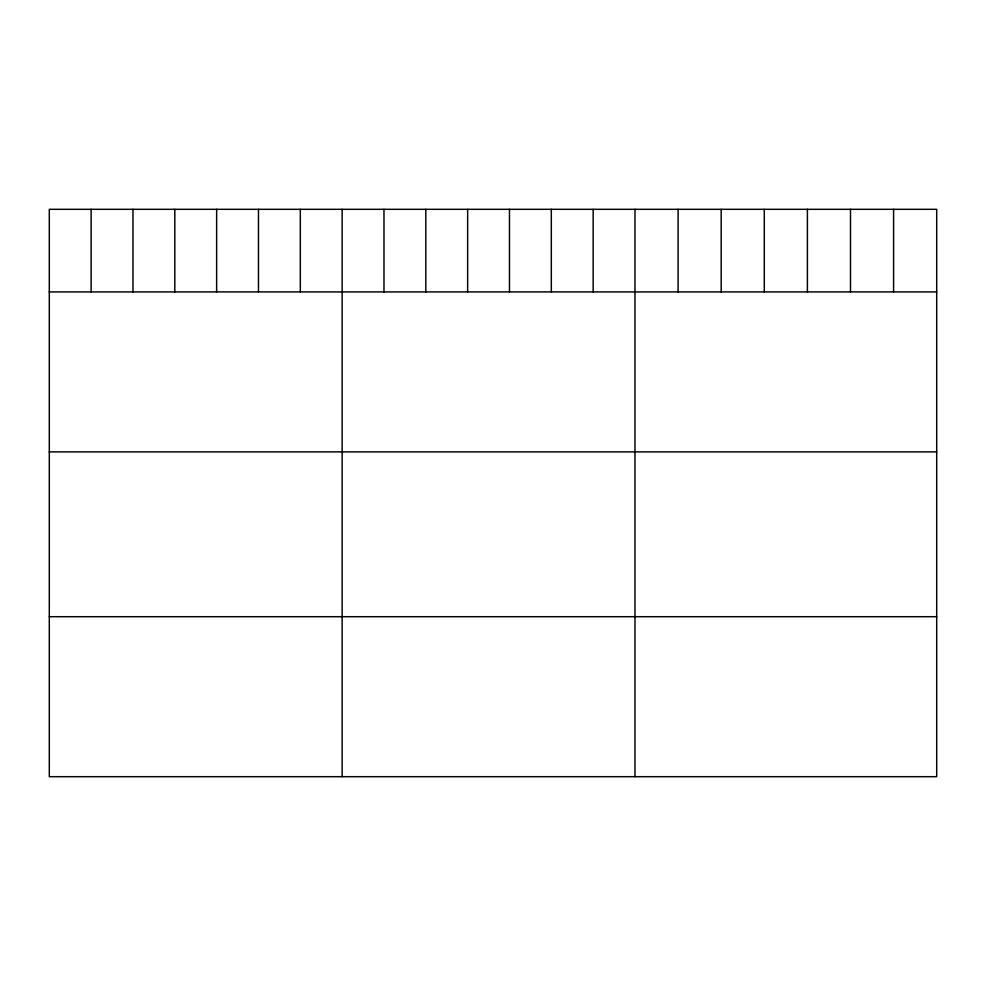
<?xml version="1.0" encoding="UTF-8"?>
<svg xmlns="http://www.w3.org/2000/svg" width="986" height="986" viewBox="0 0 986 986"><rect width="100%" height="100%" fill="white"/><g stroke="black" fill="none" stroke-linecap="round" stroke-linejoin="round"><path stroke-width="1.48" d="M936.7 291.918L936.7 776.685L49.3 776.685L49.3 209.315L936.7 209.315L936.7 291.918L49.3 291.918M49.3 451.884L936.7 451.884M49.3 616.706L936.7 616.706M893.599 209.315L893.599 291.918M850.499 209.315L850.499 291.918M807.398 209.315L807.398 291.918M764.286 209.315L764.286 291.918M721.185 209.315L721.185 291.918M678.085 209.315L678.085 291.918M634.984 209.315L634.984 776.685M593.153 209.315L593.153 291.918M551.31 209.315L551.31 291.918M509.479 209.315L509.479 291.918M467.647 209.315L467.647 291.918M425.816 209.315L425.816 291.918M383.973 209.315L383.973 291.918M342.142 209.315L342.142 776.685M300.311 209.315L300.311 291.918M258.468 209.315L258.468 291.918M216.637 209.315L216.637 291.918M174.805 209.315L174.805 291.918M132.974 209.315L132.974 291.918M91.131 209.315L91.131 291.918"/></g></svg>
